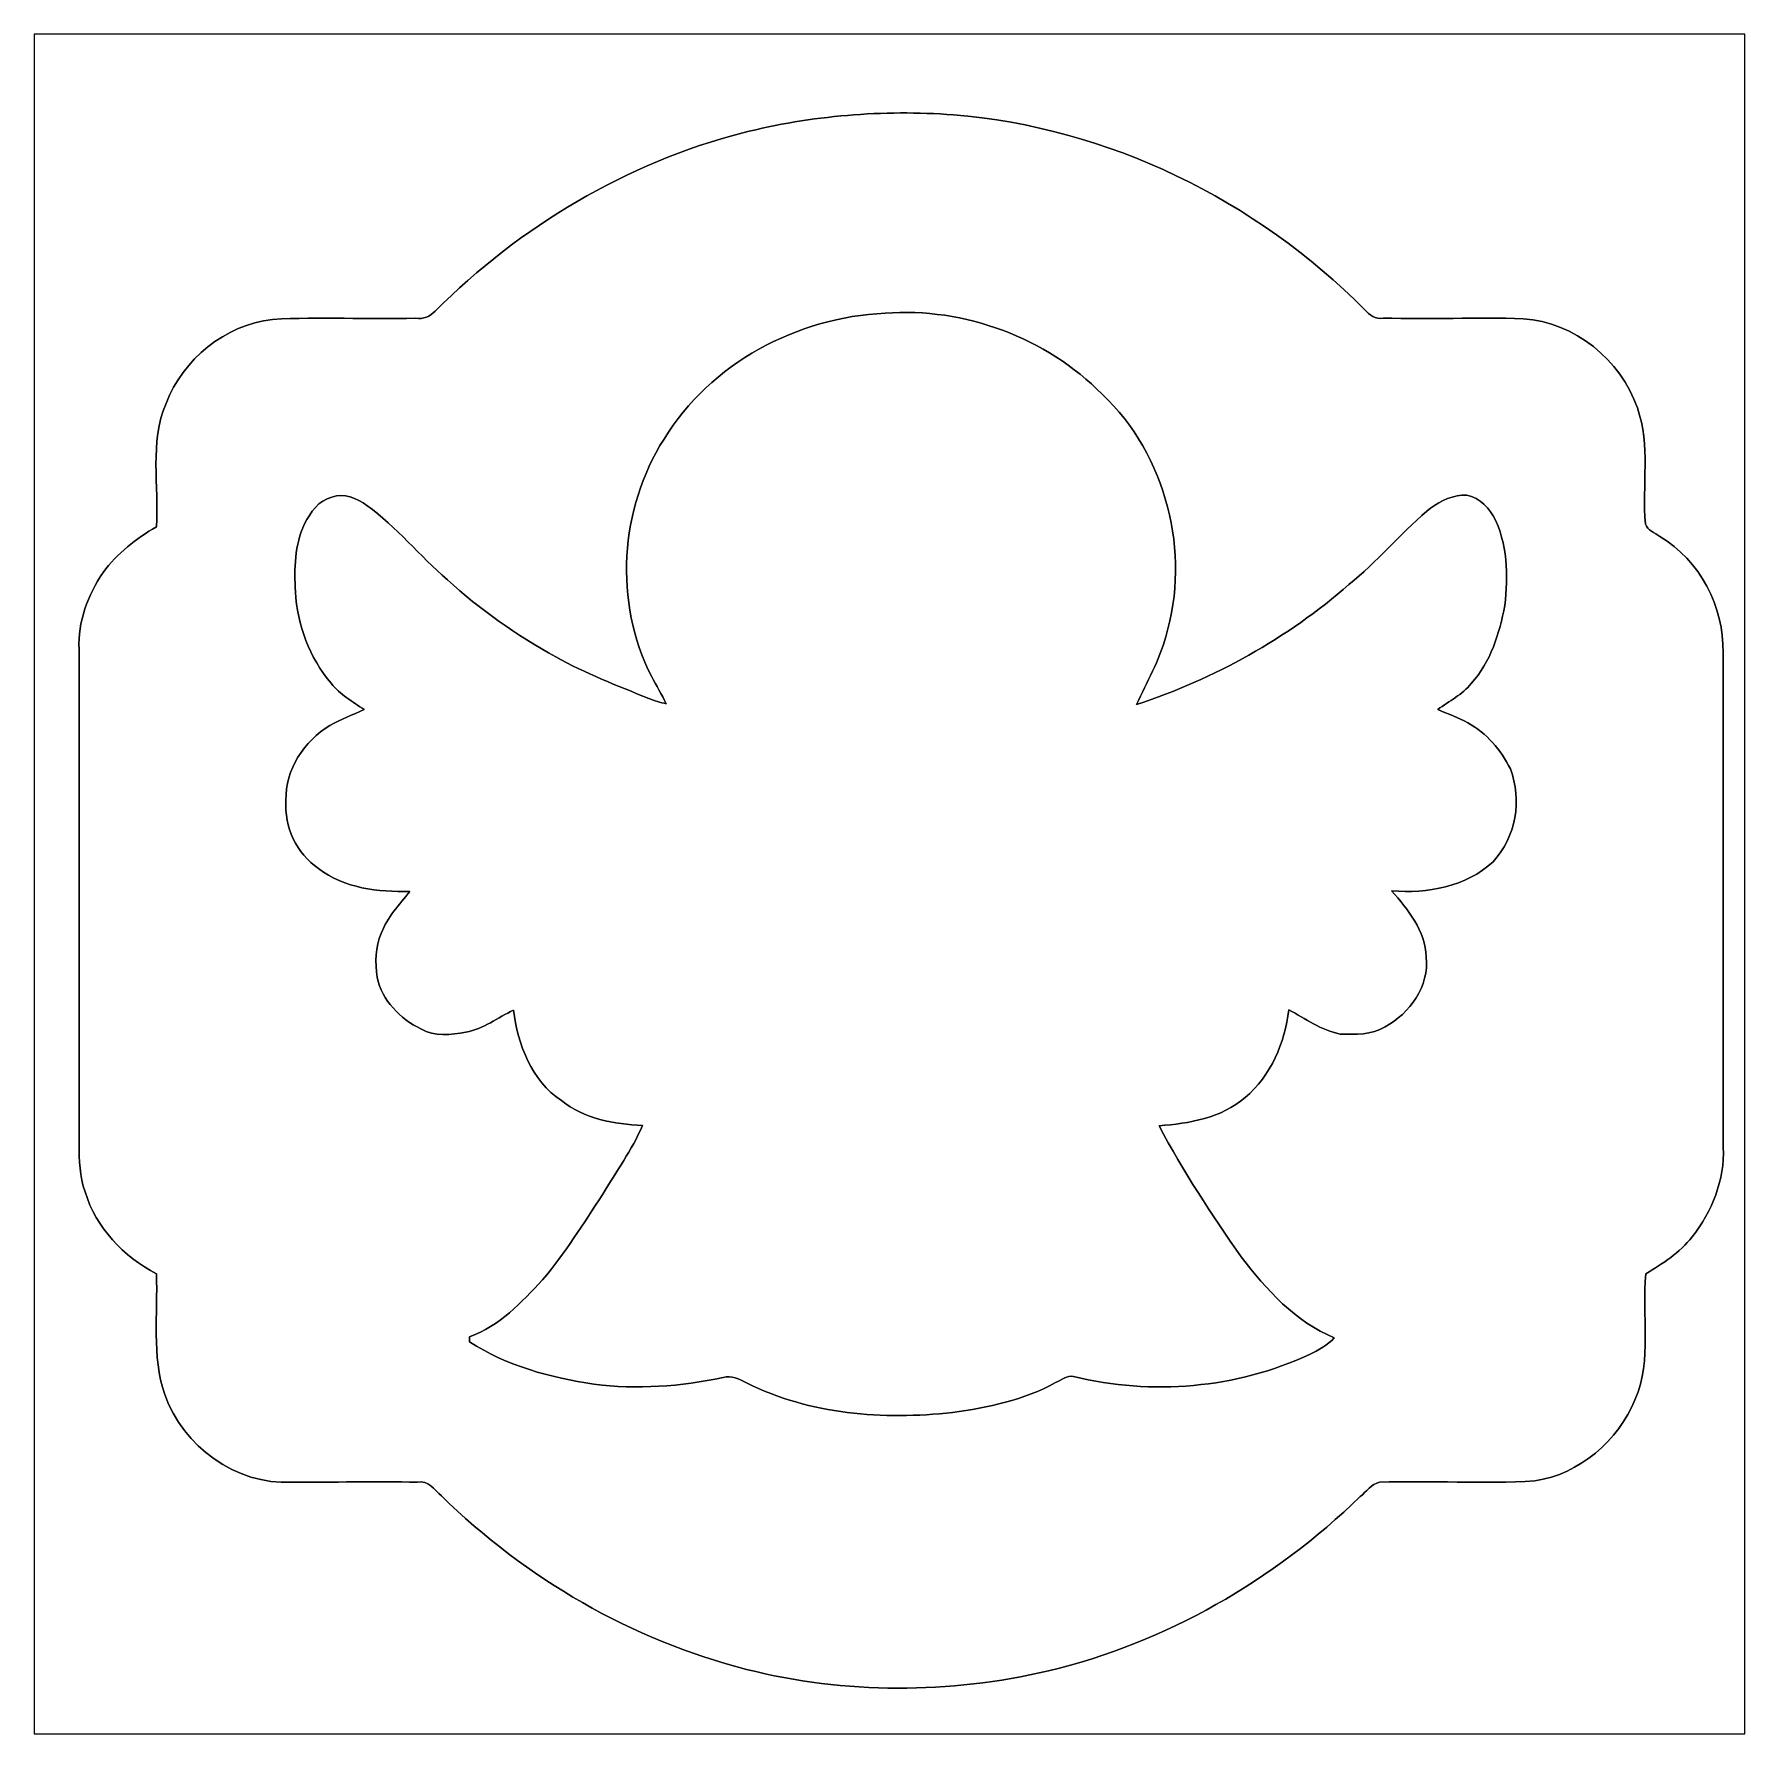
# Model space of a CAD drawing. Header units: centimetres. Extents: x -16.8 to 16.8, y -16.7 to 16.7.
import ezdxf

# ---------------------------------------------------------------- set-up
doc = ezdxf.new("R2010")
doc.units = ezdxf.units.CM
doc.header["$MEASUREMENT"] = 0
doc.layers.add('Layer 1', color=7, linetype='Continuous')

msp = doc.modelspace()

# ---------------------------------------------------------------- linework, layer by layer
at = {"layer": 'Layer 1', "color": 7}
for points, knots in [([(-16.77458, 16.66875), (-16.77458, 16.66875), (16.77458, 16.66875), (16.77458, 16.66875), (16.77458, 16.66875), (16.77458, 16.66875), (16.77458, -16.66875), (16.77458, -16.66875), (16.77458, -16.66875), (16.77458, -16.66875), (-16.77458, -16.66875), (-16.77458, -16.66875), (-16.77458, -16.66875), (-16.77458, -16.66875), (-16.77458, 16.66875), (-16.77458, 16.66875), (-16.77458, 16.66875), (-16.77458, 16.66875), (-16.77458, 16.66875), (-16.77458, 16.66875)], [0, 0, 0, 0, 0.16666667, 0.16666667, 0.16666667, 0.16666667, 0.33333333, 0.33333333, 0.33333333, 0.33333333, 0.5, 0.5, 0.5, 0.5, 0.66666667, 0.66666667, 0.66666667, 0.66666667, 1, 1, 1, 1]), ([(-2.87726, 14.73341), (-5.15832, 14.14886), (-7.24958, 12.89932), (-8.90905, 11.23668), (-8.90905, 11.23668), (-9.00889, 11.13614), (-9.14647, 11.06911), (-9.29428, 11.09663), (-9.29428, 11.09663), (-10.2302, 11.07158), (-11.16753, 11.12908), (-12.10239, 11.07546), (-12.10239, 11.07546), (-13.03196, 10.9661), (-13.85782, 10.29688), (-14.18802, 9.42587), (-14.18802, 9.42587), (-14.51539, 8.66175), (-14.32701, 7.80909), (-14.37746, 7.00617), (-14.37746, 7.00617), (-14.78033, 6.78004), (-15.14651, 6.48229), (-15.42344, 6.11046), (-15.42344, 6.11046), (-15.72119, 5.66949), (-15.92333, 5.14385), (-15.89476, 4.60446), (-15.89476, 4.60446), (-15.89123, 1.37019), (-15.89193, -1.86408), (-15.8944, -5.09799), (-15.8944, -5.09799), (-15.89334, -5.41479), (-15.88558, -5.73722), (-15.77587, -6.0392), (-15.77587, -6.0392), (-15.56279, -6.74476), (-15.02057, -7.30603), (-14.37746, -7.64434), (-14.37746, -7.64434), (-14.34571, -8.43315), (-14.47518, -9.25266), (-14.21553, -10.01501), (-14.21553, -10.01501), (-13.85782, -11.0296), (-12.81677, -11.7916), (-11.73021, -11.73304), (-11.73021, -11.73304), (-10.90683, -11.73868), (-10.08309, -11.71293), (-9.26006, -11.7348), (-9.26006, -11.7348), (-9.04804, -11.69106), (-8.92598, -11.88226), (-8.78946, -11.99938), (-8.78946, -11.99938), (-7.13387, -13.62428), (-5.05707, -14.83113), (-2.80599, -15.40475), (-2.80599, -15.40475), (-0.8703, -15.8937), (1.17828, -15.89052), (3.11961, -15.43403), (3.11961, -15.43403), (5.42043, -14.88299), (7.53674, -13.66097), (9.23008, -12.01702), (9.23008, -12.01702), (9.35284, -11.92177), (9.45092, -11.76338), (9.61249, -11.73374), (9.61249, -11.73374), (10.62743, -11.70023), (11.64519, -11.77114), (12.65943, -11.70658), (12.65943, -11.70658), (13.53644, -11.57358), (14.29738, -10.92271), (14.62299, -10.10603), (14.62299, -10.10603), (14.96766, -9.32674), (14.74329, -8.46279), (14.83607, -7.64434), (14.83607, -7.64434), (15.16521, -7.4422), (15.5007, -7.23124), (15.74059, -6.92185), (15.74059, -6.92185), (16.13253, -6.43008), (16.38124, -5.8039), (16.35372, -5.16855), (16.35372, -5.16855), (16.34702, -1.93428), (16.35548, 1.29999), (16.34949, 4.5339), (16.34949, 4.5339), (16.36748, 5.43948), (15.89334, 6.35035), (15.10806, 6.81355), (15.10806, 6.81355), (15.0174, 6.89469), (14.85618, 6.92926), (14.82725, 7.06085), (14.82725, 7.06085), (14.75599, 7.81861), (14.9285, 8.60354), (14.66815, 9.33767), (14.66815, 9.33767), (14.33971, 10.28382), (13.43907, 11.01654), (12.43118, 11.08781), (12.43118, 11.08781), (11.51572, 11.11885), (10.59886, 11.07158), (9.6834, 11.10015), (9.6834, 11.10015), (9.53311, 11.06734), (9.41423, 11.16224), (9.32321, 11.26278), (9.32321, 11.26278), (7.18608, 13.41967), (4.28978, 14.84418), (1.25236, 15.08725), (1.25236, 15.08725), (-0.13123, 15.18991), (-1.53211, 15.0749), (-2.87726, 14.73341)], [0, 0, 0, 0, 0.03030303, 0.03030303, 0.03030303, 0.03030303, 0.06060606, 0.06060606, 0.06060606, 0.06060606, 0.09090909, 0.09090909, 0.09090909, 0.09090909, 0.12121212, 0.12121212, 0.12121212, 0.12121212, 0.15151515, 0.15151515, 0.15151515, 0.15151515, 0.18181818, 0.18181818, 0.18181818, 0.18181818, 0.21212121, 0.21212121, 0.21212121, 0.21212121, 0.24242424, 0.24242424, 0.24242424, 0.24242424, 0.27272727, 0.27272727, 0.27272727, 0.27272727, 0.3030303, 0.3030303, 0.3030303, 0.3030303, 0.33333333, 0.33333333, 0.33333333, 0.33333333, 0.36363636, 0.36363636, 0.36363636, 0.36363636, 0.39393939, 0.39393939, 0.39393939, 0.39393939, 0.42424242, 0.42424242, 0.42424242, 0.42424242, 0.45454545, 0.45454545, 0.45454545, 0.45454545, 0.48484848, 0.48484848, 0.48484848, 0.48484848, 0.51515152, 0.51515152, 0.51515152, 0.51515152, 0.54545455, 0.54545455, 0.54545455, 0.54545455, 0.57575758, 0.57575758, 0.57575758, 0.57575758, 0.60606061, 0.60606061, 0.60606061, 0.60606061, 0.63636364, 0.63636364, 0.63636364, 0.63636364, 0.66666667, 0.66666667, 0.66666667, 0.66666667, 0.6969697, 0.6969697, 0.6969697, 0.6969697, 0.72727273, 0.72727273, 0.72727273, 0.72727273, 0.75757576, 0.75757576, 0.75757576, 0.75757576, 0.78787879, 0.78787879, 0.78787879, 0.78787879, 0.81818182, 0.81818182, 0.81818182, 0.81818182, 0.84848485, 0.84848485, 0.84848485, 0.84848485, 0.87878788, 0.87878788, 0.87878788, 0.87878788, 0.90909091, 0.90909091, 0.90909091, 0.90909091, 0.93939394, 0.93939394, 0.93939394, 0.93939394, 1, 1, 1, 1]), ([(-4.42242, 8.72843), (-3.51543, 10.21221), (-1.80904, 11.12273), (-0.08749, 11.1947), (-0.08749, 11.1947), (1.47461, 11.31887), (3.07022, 10.71421), (4.17407, 9.60684), (4.17407, 9.60684), (5.42643, 8.41551), (5.91714, 6.50099), (5.41761, 4.84964), (5.41761, 4.84964), (5.29237, 4.38009), (5.04296, 3.96028), (4.84681, 3.51966), (4.84681, 3.51966), (6.37117, 4.02414), (7.80133, 4.81753), (9.01206, 5.87481), (9.01206, 5.87481), (9.55746, 6.31437), (10.00654, 6.85765), (10.53924, 7.31132), (10.53924, 7.31132), (10.73221, 7.47677), (10.96927, 7.60271), (11.22539, 7.62776), (11.22539, 7.62776), (11.49809, 7.64822), (11.70552, 7.43126), (11.8424, 7.22207), (11.8424, 7.22207), (12.12462, 6.68549), (12.1352, 6.05049), (12.06853, 5.46171), (12.06853, 5.46171), (11.96269, 4.91631), (11.7923, 4.35398), (11.40989, 3.93488), (11.40989, 3.93488), (11.23103, 3.71616), (10.9788, 3.58599), (10.75372, 3.42371), (10.75372, 3.42371), (10.95022, 3.33551), (11.15624, 3.26743), (11.34322, 3.15877), (11.34322, 3.15877), (11.71152, 2.96298), (11.99409, 2.62819), (12.17683, 2.25778), (12.17683, 2.25778), (12.41037, 1.65029), (12.28725, 0.91652), (11.83887, 0.4378), (11.83887, 0.4378), (11.31182, -0.05891), (10.547, -0.18944), (9.84814, -0.13441), (9.84814, -0.13441), (10.17199, -0.49883), (10.50925, -0.92075), (10.52548, -1.43051), (10.52548, -1.43051), (10.59004, -2.00519), (10.20445, -2.53788), (9.71903, -2.80423), (9.71903, -2.80423), (9.45656, -2.96474), (9.13306, -2.95451), (8.83779, -2.94287), (8.83779, -2.94287), (8.4642, -2.87302), (8.16116, -2.63878), (7.83167, -2.46874), (7.83167, -2.46874), (7.74876, -3.11573), (7.48489, -3.76167), (6.97583, -4.18959), (6.97583, -4.18959), (6.50628, -4.58893), (5.88186, -4.69971), (5.28673, -4.74063), (5.28673, -4.74063), (5.7598, -5.63668), (6.31931, -6.48617), (6.89998, -7.31591), (6.89998, -7.31591), (7.39493, -7.95091), (7.9562, -8.59578), (8.72419, -8.89917), (8.72419, -8.89917), (8.59155, -9.04628), (8.41551, -9.14365), (8.23842, -9.22726), (8.23842, -9.22726), (6.80649, -9.89965), (5.14174, -10.03194), (3.60962, -9.66011), (3.60962, -9.66011), (3.4798, -9.63824), (3.36938, -9.73173), (3.25861, -9.78112), (3.25861, -9.78112), (2.63454, -10.11978), (1.93287, -10.26901), (1.23613, -10.36708), (1.23613, -10.36708), (-0.12453, -10.51384), (-1.56316, -10.40977), (-2.80211, -9.78464), (-2.80211, -9.78464), (-2.94323, -9.71091), (-3.09986, -9.63119), (-3.26284, -9.67846), (-3.26284, -9.67846), (-4.09222, -9.86155), (-4.95335, -9.91553), (-5.79684, -9.81146), (-5.79684, -9.81146), (-6.6481, -9.67811), (-7.51064, -9.45938), (-8.23771, -8.9789), (-8.23771, -8.9789), (-8.23701, -8.95421), (-8.2356, -8.90482), (-8.23454, -8.87977), (-8.23454, -8.87977), (-7.64858, -8.67728), (-7.21995, -8.20349), (-6.80332, -7.76676), (-6.80332, -7.76676), (-6.36729, -7.239), (-5.99793, -6.65974), (-5.62539, -6.08647), (-5.62539, -6.08647), (-5.35905, -5.64162), (-5.05354, -5.21547), (-4.84434, -4.73922), (-4.84434, -4.73922), (-5.40173, -4.71135), (-5.9884, -4.60516), (-6.43608, -4.2485), (-6.43608, -4.2485), (-7.01993, -3.85374), (-7.29156, -3.14713), (-7.37376, -2.47191), (-7.37376, -2.47191), (-7.68244, -2.6222), (-7.96361, -2.84304), (-8.30756, -2.90759), (-8.30756, -2.90759), (-8.59684, -2.96298), (-8.92351, -2.99014), (-9.19127, -2.84268), (-9.19127, -2.84268), (-9.59803, -2.64407), (-9.95539, -2.28388), (-10.04993, -1.82951), (-10.04993, -1.82951), (-10.08345, -1.54305), (-10.09368, -1.23649), (-9.96774, -0.96979), (-9.96774, -0.96979), (-9.85414, -0.65017), (-9.61108, -0.40816), (-9.4107, -0.14393), (-9.4107, -0.14393), (-10.02983, -0.1591), (-10.69199, -0.08749), (-11.19752, 0.30374), (-11.19752, 0.30374), (-11.63038, 0.59443), (-11.87521, 1.12289), (-11.83746, 1.64077), (-11.83746, 1.64077), (-11.84981, 2.24049), (-11.48186, 2.80564), (-10.97562, 3.10656), (-10.97562, 3.10656), (-10.76078, 3.23144), (-10.52936, 3.32211), (-10.30182, 3.41983), (-10.30182, 3.41983), (-10.52971, 3.57611), (-10.77595, 3.71757), (-10.95093, 3.93665), (-10.95093, 3.93665), (-11.37638, 4.43548), (-11.61309, 5.08212), (-11.65225, 5.7337), (-11.65225, 5.7337), (-11.67694, 6.18173), (-11.6653, 6.65057), (-11.47445, 7.06579), (-11.47445, 7.06579), (-11.35839, 7.28486), (-11.19717, 7.52757), (-10.93964, 7.5886), (-10.93964, 7.5886), (-10.6994, 7.67891), (-10.44293, 7.56814), (-10.25102, 7.4228), (-10.25102, 7.4228), (-9.6647, 7.00581), (-9.21632, 6.43326), (-8.67198, 5.96794), (-8.67198, 5.96794), (-8.02605, 5.38374), (-7.31379, 4.87257), (-6.5472, 4.45805), (-6.5472, 4.45805), (-5.96477, 4.12962), (-5.33964, 3.88867), (-4.72052, 3.64031), (-4.72052, 3.64031), (-4.60939, 3.59622), (-4.49474, 3.56094), (-4.37797, 3.53307), (-4.37797, 3.53307), (-4.46581, 3.71934), (-4.57659, 3.89396), (-4.67043, 4.0767), (-4.67043, 4.0767), (-5.40632, 5.53085), (-5.29449, 7.35647), (-4.42242, 8.72843)], [0, 0, 0, 0, 0.01724138, 0.01724138, 0.01724138, 0.01724138, 0.03448276, 0.03448276, 0.03448276, 0.03448276, 0.05172414, 0.05172414, 0.05172414, 0.05172414, 0.06896552, 0.06896552, 0.06896552, 0.06896552, 0.0862069, 0.0862069, 0.0862069, 0.0862069, 0.10344828, 0.10344828, 0.10344828, 0.10344828, 0.12068966, 0.12068966, 0.12068966, 0.12068966, 0.13793103, 0.13793103, 0.13793103, 0.13793103, 0.15517241, 0.15517241, 0.15517241, 0.15517241, 0.17241379, 0.17241379, 0.17241379, 0.17241379, 0.18965517, 0.18965517, 0.18965517, 0.18965517, 0.20689655, 0.20689655, 0.20689655, 0.20689655, 0.22413793, 0.22413793, 0.22413793, 0.22413793, 0.24137931, 0.24137931, 0.24137931, 0.24137931, 0.25862069, 0.25862069, 0.25862069, 0.25862069, 0.27586207, 0.27586207, 0.27586207, 0.27586207, 0.29310345, 0.29310345, 0.29310345, 0.29310345, 0.31034483, 0.31034483, 0.31034483, 0.31034483, 0.32758621, 0.32758621, 0.32758621, 0.32758621, 0.34482759, 0.34482759, 0.34482759, 0.34482759, 0.36206897, 0.36206897, 0.36206897, 0.36206897, 0.37931034, 0.37931034, 0.37931034, 0.37931034, 0.39655172, 0.39655172, 0.39655172, 0.39655172, 0.4137931, 0.4137931, 0.4137931, 0.4137931, 0.43103448, 0.43103448, 0.43103448, 0.43103448, 0.44827586, 0.44827586, 0.44827586, 0.44827586, 0.46551724, 0.46551724, 0.46551724, 0.46551724, 0.48275862, 0.48275862, 0.48275862, 0.48275862, 0.5, 0.5, 0.5, 0.5, 0.51724138, 0.51724138, 0.51724138, 0.51724138, 0.53448276, 0.53448276, 0.53448276, 0.53448276, 0.55172414, 0.55172414, 0.55172414, 0.55172414, 0.56896552, 0.56896552, 0.56896552, 0.56896552, 0.5862069, 0.5862069, 0.5862069, 0.5862069, 0.60344828, 0.60344828, 0.60344828, 0.60344828, 0.62068966, 0.62068966, 0.62068966, 0.62068966, 0.63793103, 0.63793103, 0.63793103, 0.63793103, 0.65517241, 0.65517241, 0.65517241, 0.65517241, 0.67241379, 0.67241379, 0.67241379, 0.67241379, 0.68965517, 0.68965517, 0.68965517, 0.68965517, 0.70689655, 0.70689655, 0.70689655, 0.70689655, 0.72413793, 0.72413793, 0.72413793, 0.72413793, 0.74137931, 0.74137931, 0.74137931, 0.74137931, 0.75862069, 0.75862069, 0.75862069, 0.75862069, 0.77586207, 0.77586207, 0.77586207, 0.77586207, 0.79310345, 0.79310345, 0.79310345, 0.79310345, 0.81034483, 0.81034483, 0.81034483, 0.81034483, 0.82758621, 0.82758621, 0.82758621, 0.82758621, 0.84482759, 0.84482759, 0.84482759, 0.84482759, 0.86206897, 0.86206897, 0.86206897, 0.86206897, 0.87931034, 0.87931034, 0.87931034, 0.87931034, 0.89655172, 0.89655172, 0.89655172, 0.89655172, 0.9137931, 0.9137931, 0.9137931, 0.9137931, 0.93103448, 0.93103448, 0.93103448, 0.93103448, 0.94827586, 0.94827586, 0.94827586, 0.94827586, 0.96551724, 0.96551724, 0.96551724, 0.96551724, 1, 1, 1, 1])]:
    msp.add_open_spline(points, degree=3, knots=knots, dxfattribs=at)
at = {"layer": 'Layer 1', "color": 253}
for points, knots in [([(-2.87726, 14.73341), (-1.53211, 15.0749), (-0.13123, 15.18991), (1.25236, 15.08725), (1.25236, 15.08725), (4.28978, 14.84418), (7.18608, 13.41967), (9.32321, 11.26278), (9.32321, 11.26278), (9.41423, 11.16224), (9.53311, 11.06734), (9.6834, 11.10015), (9.6834, 11.10015), (10.59886, 11.07158), (11.51572, 11.11885), (12.43118, 11.08781), (12.43118, 11.08781), (13.43907, 11.01654), (14.33971, 10.28382), (14.66815, 9.33767), (14.66815, 9.33767), (14.9285, 8.60354), (14.75599, 7.81861), (14.82725, 7.06085), (14.82725, 7.06085), (14.85618, 6.92926), (15.0174, 6.89469), (15.10806, 6.81355), (15.10806, 6.81355), (15.89334, 6.35035), (16.36748, 5.43948), (16.34949, 4.5339), (16.34949, 4.5339), (16.35548, 1.29999), (16.34702, -1.93428), (16.35372, -5.16855), (16.35372, -5.16855), (16.38124, -5.8039), (16.13253, -6.43008), (15.74059, -6.92185), (15.74059, -6.92185), (15.5007, -7.23124), (15.16521, -7.4422), (14.83607, -7.64434), (14.83607, -7.64434), (14.74329, -8.46279), (14.96766, -9.32674), (14.62299, -10.10603), (14.62299, -10.10603), (14.29738, -10.92271), (13.53644, -11.57358), (12.65943, -11.70658), (12.65943, -11.70658), (11.64519, -11.77114), (10.62743, -11.70023), (9.61249, -11.73374), (9.61249, -11.73374), (9.45092, -11.76338), (9.35284, -11.92177), (9.23008, -12.01702), (9.23008, -12.01702), (7.53674, -13.66097), (5.42043, -14.88299), (3.11961, -15.43403), (3.11961, -15.43403), (1.17828, -15.89052), (-0.8703, -15.8937), (-2.80599, -15.40475), (-2.80599, -15.40475), (-5.05707, -14.83113), (-7.13387, -13.62428), (-8.78946, -11.99938), (-8.78946, -11.99938), (-8.92598, -11.88226), (-9.04804, -11.69106), (-9.26006, -11.7348), (-9.26006, -11.7348), (-10.08309, -11.71293), (-10.90683, -11.73868), (-11.73021, -11.73304), (-11.73021, -11.73304), (-12.81677, -11.7916), (-13.85782, -11.0296), (-14.21553, -10.01501), (-14.21553, -10.01501), (-14.47518, -9.25266), (-14.34571, -8.43315), (-14.37746, -7.64434), (-14.37746, -7.64434), (-15.02057, -7.30603), (-15.56279, -6.74476), (-15.77587, -6.0392), (-15.77587, -6.0392), (-15.88558, -5.73722), (-15.89334, -5.41479), (-15.8944, -5.09799), (-15.8944, -5.09799), (-15.89193, -1.86408), (-15.89123, 1.37019), (-15.89476, 4.60446), (-15.89476, 4.60446), (-15.92333, 5.14385), (-15.72119, 5.66949), (-15.42344, 6.11046), (-15.42344, 6.11046), (-15.14651, 6.48229), (-14.78033, 6.78004), (-14.37746, 7.00617), (-14.37746, 7.00617), (-14.32701, 7.80909), (-14.51539, 8.66175), (-14.18802, 9.42587), (-14.18802, 9.42587), (-13.85782, 10.29688), (-13.03196, 10.9661), (-12.10239, 11.07546), (-12.10239, 11.07546), (-11.16753, 11.12908), (-10.2302, 11.07158), (-9.29428, 11.09663), (-9.29428, 11.09663), (-9.14647, 11.06911), (-9.00889, 11.13614), (-8.90905, 11.23668), (-8.90905, 11.23668), (-7.24958, 12.89932), (-5.15832, 14.14886), (-2.87726, 14.73341), (-2.87726, 14.73341), (-2.87726, 14.73341), (-2.87726, 14.73341), (-2.87726, 14.73341)], [0, 0, 0, 0, 0.02941176, 0.02941176, 0.02941176, 0.02941176, 0.05882353, 0.05882353, 0.05882353, 0.05882353, 0.08823529, 0.08823529, 0.08823529, 0.08823529, 0.11764706, 0.11764706, 0.11764706, 0.11764706, 0.14705882, 0.14705882, 0.14705882, 0.14705882, 0.17647059, 0.17647059, 0.17647059, 0.17647059, 0.20588235, 0.20588235, 0.20588235, 0.20588235, 0.23529412, 0.23529412, 0.23529412, 0.23529412, 0.26470588, 0.26470588, 0.26470588, 0.26470588, 0.29411765, 0.29411765, 0.29411765, 0.29411765, 0.32352941, 0.32352941, 0.32352941, 0.32352941, 0.35294118, 0.35294118, 0.35294118, 0.35294118, 0.38235294, 0.38235294, 0.38235294, 0.38235294, 0.41176471, 0.41176471, 0.41176471, 0.41176471, 0.44117647, 0.44117647, 0.44117647, 0.44117647, 0.47058824, 0.47058824, 0.47058824, 0.47058824, 0.5, 0.5, 0.5, 0.5, 0.52941176, 0.52941176, 0.52941176, 0.52941176, 0.55882353, 0.55882353, 0.55882353, 0.55882353, 0.58823529, 0.58823529, 0.58823529, 0.58823529, 0.61764706, 0.61764706, 0.61764706, 0.61764706, 0.64705882, 0.64705882, 0.64705882, 0.64705882, 0.67647059, 0.67647059, 0.67647059, 0.67647059, 0.70588235, 0.70588235, 0.70588235, 0.70588235, 0.73529412, 0.73529412, 0.73529412, 0.73529412, 0.76470588, 0.76470588, 0.76470588, 0.76470588, 0.79411765, 0.79411765, 0.79411765, 0.79411765, 0.82352941, 0.82352941, 0.82352941, 0.82352941, 0.85294118, 0.85294118, 0.85294118, 0.85294118, 0.88235294, 0.88235294, 0.88235294, 0.88235294, 0.91176471, 0.91176471, 0.91176471, 0.91176471, 0.94117647, 0.94117647, 0.94117647, 0.94117647, 1, 1, 1, 1]), ([(-4.42242, 8.72843), (-5.29449, 7.35647), (-5.40632, 5.53085), (-4.67043, 4.0767), (-4.67043, 4.0767), (-4.57659, 3.89396), (-4.46581, 3.71934), (-4.37797, 3.53307), (-4.37797, 3.53307), (-4.49474, 3.56094), (-4.60939, 3.59622), (-4.72052, 3.64031), (-4.72052, 3.64031), (-5.33964, 3.88867), (-5.96477, 4.12962), (-6.5472, 4.45805), (-6.5472, 4.45805), (-7.31379, 4.87257), (-8.02605, 5.38374), (-8.67198, 5.96794), (-8.67198, 5.96794), (-9.21632, 6.43326), (-9.6647, 7.00581), (-10.25102, 7.4228), (-10.25102, 7.4228), (-10.44293, 7.56814), (-10.6994, 7.67891), (-10.93964, 7.5886), (-10.93964, 7.5886), (-11.19717, 7.52757), (-11.35839, 7.28486), (-11.47445, 7.06579), (-11.47445, 7.06579), (-11.6653, 6.65057), (-11.67694, 6.18173), (-11.65225, 5.7337), (-11.65225, 5.7337), (-11.61309, 5.08212), (-11.37638, 4.43548), (-10.95093, 3.93665), (-10.95093, 3.93665), (-10.77595, 3.71757), (-10.52971, 3.57611), (-10.30182, 3.41983), (-10.30182, 3.41983), (-10.52936, 3.32211), (-10.76078, 3.23144), (-10.97562, 3.10656), (-10.97562, 3.10656), (-11.48186, 2.80564), (-11.84981, 2.24049), (-11.83746, 1.64077), (-11.83746, 1.64077), (-11.87521, 1.12289), (-11.63038, 0.59443), (-11.19752, 0.30374), (-11.19752, 0.30374), (-10.69199, -0.08749), (-10.02983, -0.1591), (-9.4107, -0.14393), (-9.4107, -0.14393), (-9.61108, -0.40816), (-9.85414, -0.65017), (-9.96774, -0.96979), (-9.96774, -0.96979), (-10.09368, -1.23649), (-10.08345, -1.54305), (-10.04993, -1.82951), (-10.04993, -1.82951), (-9.95539, -2.28388), (-9.59803, -2.64407), (-9.19127, -2.84268), (-9.19127, -2.84268), (-8.92351, -2.99014), (-8.59684, -2.96298), (-8.30756, -2.90759), (-8.30756, -2.90759), (-7.96361, -2.84304), (-7.68244, -2.6222), (-7.37376, -2.47191), (-7.37376, -2.47191), (-7.29156, -3.14713), (-7.01993, -3.85374), (-6.43608, -4.2485), (-6.43608, -4.2485), (-5.9884, -4.60516), (-5.40173, -4.71135), (-4.84434, -4.73922), (-4.84434, -4.73922), (-5.05354, -5.21547), (-5.35905, -5.64162), (-5.62539, -6.08647), (-5.62539, -6.08647), (-5.99793, -6.65974), (-6.36729, -7.239), (-6.80332, -7.76676), (-6.80332, -7.76676), (-7.21995, -8.20349), (-7.64858, -8.67728), (-8.23454, -8.87977), (-8.23454, -8.87977), (-8.2356, -8.90482), (-8.23701, -8.95421), (-8.23771, -8.9789), (-8.23771, -8.9789), (-7.51064, -9.45938), (-6.6481, -9.67811), (-5.79684, -9.81146), (-5.79684, -9.81146), (-4.95335, -9.91553), (-4.09222, -9.86155), (-3.26284, -9.67846), (-3.26284, -9.67846), (-3.09986, -9.63119), (-2.94323, -9.71091), (-2.80211, -9.78464), (-2.80211, -9.78464), (-1.56316, -10.40977), (-0.12453, -10.51384), (1.23613, -10.36708), (1.23613, -10.36708), (1.93287, -10.26901), (2.63454, -10.11978), (3.25861, -9.78112), (3.25861, -9.78112), (3.36938, -9.73173), (3.4798, -9.63824), (3.60962, -9.66011), (3.60962, -9.66011), (5.14174, -10.03194), (6.80649, -9.89965), (8.23842, -9.22726), (8.23842, -9.22726), (8.41551, -9.14365), (8.59155, -9.04628), (8.72419, -8.89917), (8.72419, -8.89917), (7.9562, -8.59578), (7.39493, -7.95091), (6.89998, -7.31591), (6.89998, -7.31591), (6.31931, -6.48617), (5.7598, -5.63668), (5.28673, -4.74063), (5.28673, -4.74063), (5.88186, -4.69971), (6.50628, -4.58893), (6.97583, -4.18959), (6.97583, -4.18959), (7.48489, -3.76167), (7.74876, -3.11573), (7.83167, -2.46874), (7.83167, -2.46874), (8.16116, -2.63878), (8.4642, -2.87302), (8.83779, -2.94287), (8.83779, -2.94287), (9.13306, -2.95451), (9.45656, -2.96474), (9.71903, -2.80423), (9.71903, -2.80423), (10.20445, -2.53788), (10.59004, -2.00519), (10.52548, -1.43051), (10.52548, -1.43051), (10.50925, -0.92075), (10.17199, -0.49883), (9.84814, -0.13441), (9.84814, -0.13441), (10.547, -0.18944), (11.31182, -0.05891), (11.83887, 0.4378), (11.83887, 0.4378), (12.28725, 0.91652), (12.41037, 1.65029), (12.17683, 2.25778), (12.17683, 2.25778), (11.99409, 2.62819), (11.71152, 2.96298), (11.34322, 3.15877), (11.34322, 3.15877), (11.15624, 3.26743), (10.95022, 3.33551), (10.75372, 3.42371), (10.75372, 3.42371), (10.9788, 3.58599), (11.23103, 3.71616), (11.40989, 3.93488), (11.40989, 3.93488), (11.7923, 4.35398), (11.96269, 4.91631), (12.06853, 5.46171), (12.06853, 5.46171), (12.1352, 6.05049), (12.12462, 6.68549), (11.8424, 7.22207), (11.8424, 7.22207), (11.70552, 7.43126), (11.49809, 7.64822), (11.22539, 7.62776), (11.22539, 7.62776), (10.96927, 7.60271), (10.73221, 7.47677), (10.53924, 7.31132), (10.53924, 7.31132), (10.00654, 6.85765), (9.55746, 6.31437), (9.01206, 5.87481), (9.01206, 5.87481), (7.80133, 4.81753), (6.37117, 4.02414), (4.84681, 3.51966), (4.84681, 3.51966), (5.04296, 3.96028), (5.29237, 4.38009), (5.41761, 4.84964), (5.41761, 4.84964), (5.91714, 6.50099), (5.42643, 8.41551), (4.17407, 9.60684), (4.17407, 9.60684), (3.07022, 10.71421), (1.47461, 11.31887), (-0.08749, 11.1947), (-0.08749, 11.1947), (-1.80904, 11.12273), (-3.51543, 10.21221), (-4.42242, 8.72843)], [0, 0, 0, 0, 0.01724138, 0.01724138, 0.01724138, 0.01724138, 0.03448276, 0.03448276, 0.03448276, 0.03448276, 0.05172414, 0.05172414, 0.05172414, 0.05172414, 0.06896552, 0.06896552, 0.06896552, 0.06896552, 0.0862069, 0.0862069, 0.0862069, 0.0862069, 0.10344828, 0.10344828, 0.10344828, 0.10344828, 0.12068966, 0.12068966, 0.12068966, 0.12068966, 0.13793103, 0.13793103, 0.13793103, 0.13793103, 0.15517241, 0.15517241, 0.15517241, 0.15517241, 0.17241379, 0.17241379, 0.17241379, 0.17241379, 0.18965517, 0.18965517, 0.18965517, 0.18965517, 0.20689655, 0.20689655, 0.20689655, 0.20689655, 0.22413793, 0.22413793, 0.22413793, 0.22413793, 0.24137931, 0.24137931, 0.24137931, 0.24137931, 0.25862069, 0.25862069, 0.25862069, 0.25862069, 0.27586207, 0.27586207, 0.27586207, 0.27586207, 0.29310345, 0.29310345, 0.29310345, 0.29310345, 0.31034483, 0.31034483, 0.31034483, 0.31034483, 0.32758621, 0.32758621, 0.32758621, 0.32758621, 0.34482759, 0.34482759, 0.34482759, 0.34482759, 0.36206897, 0.36206897, 0.36206897, 0.36206897, 0.37931034, 0.37931034, 0.37931034, 0.37931034, 0.39655172, 0.39655172, 0.39655172, 0.39655172, 0.4137931, 0.4137931, 0.4137931, 0.4137931, 0.43103448, 0.43103448, 0.43103448, 0.43103448, 0.44827586, 0.44827586, 0.44827586, 0.44827586, 0.46551724, 0.46551724, 0.46551724, 0.46551724, 0.48275862, 0.48275862, 0.48275862, 0.48275862, 0.5, 0.5, 0.5, 0.5, 0.51724138, 0.51724138, 0.51724138, 0.51724138, 0.53448276, 0.53448276, 0.53448276, 0.53448276, 0.55172414, 0.55172414, 0.55172414, 0.55172414, 0.56896552, 0.56896552, 0.56896552, 0.56896552, 0.5862069, 0.5862069, 0.5862069, 0.5862069, 0.60344828, 0.60344828, 0.60344828, 0.60344828, 0.62068966, 0.62068966, 0.62068966, 0.62068966, 0.63793103, 0.63793103, 0.63793103, 0.63793103, 0.65517241, 0.65517241, 0.65517241, 0.65517241, 0.67241379, 0.67241379, 0.67241379, 0.67241379, 0.68965517, 0.68965517, 0.68965517, 0.68965517, 0.70689655, 0.70689655, 0.70689655, 0.70689655, 0.72413793, 0.72413793, 0.72413793, 0.72413793, 0.74137931, 0.74137931, 0.74137931, 0.74137931, 0.75862069, 0.75862069, 0.75862069, 0.75862069, 0.77586207, 0.77586207, 0.77586207, 0.77586207, 0.79310345, 0.79310345, 0.79310345, 0.79310345, 0.81034483, 0.81034483, 0.81034483, 0.81034483, 0.82758621, 0.82758621, 0.82758621, 0.82758621, 0.84482759, 0.84482759, 0.84482759, 0.84482759, 0.86206897, 0.86206897, 0.86206897, 0.86206897, 0.87931034, 0.87931034, 0.87931034, 0.87931034, 0.89655172, 0.89655172, 0.89655172, 0.89655172, 0.9137931, 0.9137931, 0.9137931, 0.9137931, 0.93103448, 0.93103448, 0.93103448, 0.93103448, 0.94827586, 0.94827586, 0.94827586, 0.94827586, 0.96551724, 0.96551724, 0.96551724, 0.96551724, 1, 1, 1, 1])]:
    msp.add_open_spline(points, degree=3, knots=knots, dxfattribs=at)

doc.saveas('drawing.dxf')
